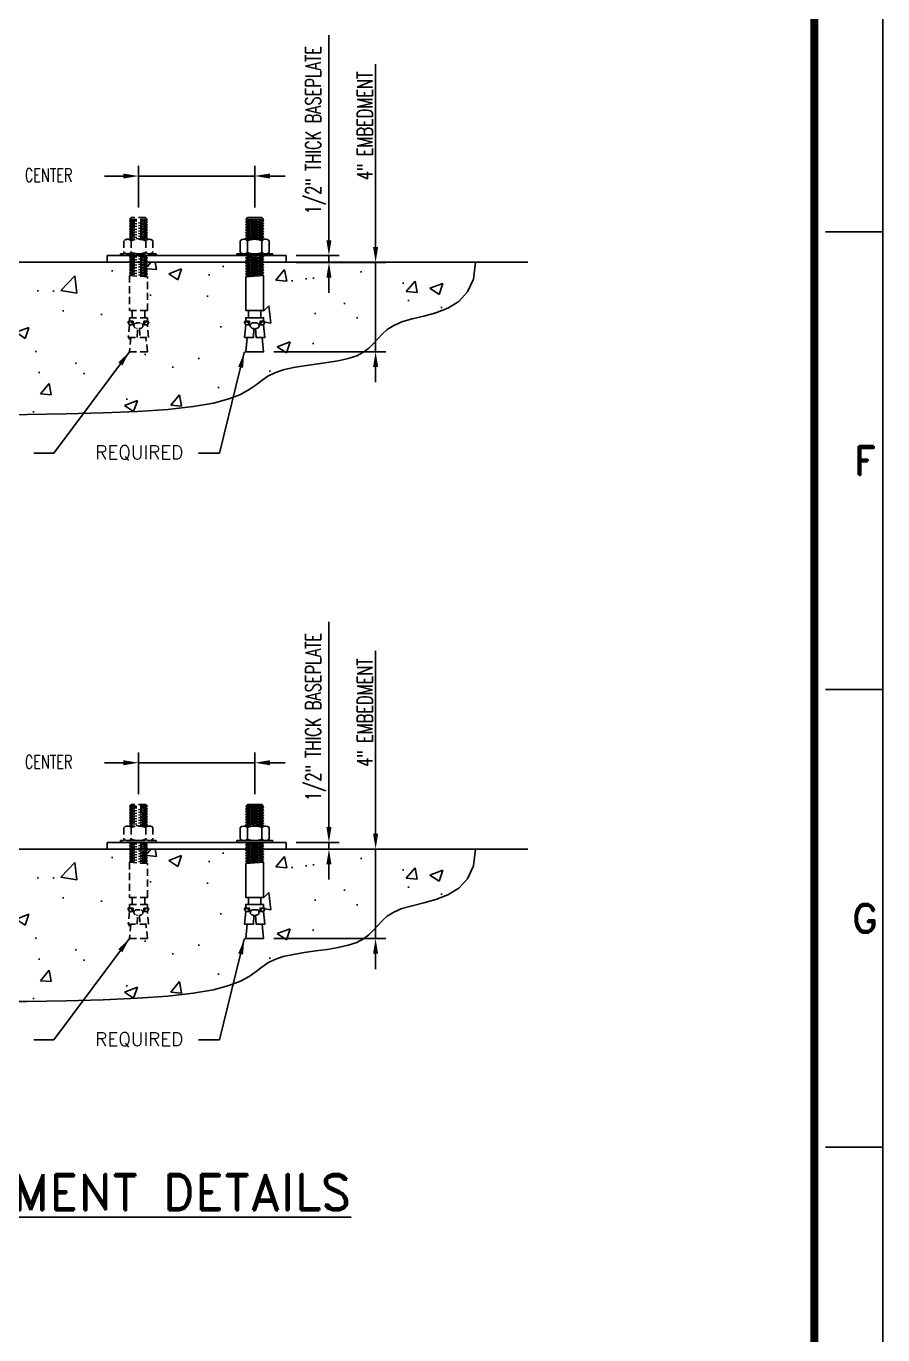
# Model space of a CAD drawing. Header units: inches. Extents: x -1028 to 37906, y -2339 to 19896.
# Drawn here: x 9370 to 10717, y -171 to 1888 of the extents above; entities that cross this region are included whole.
import ezdxf
from ezdxf.enums import TextEntityAlignment as Align

# ---------------------------------------------------------------- set-up
doc = ezdxf.new("R2010")
doc.units = ezdxf.units.IN
doc.header["$LTSCALE"] = 90
doc.header["$MEASUREMENT"] = 0
doc.linetypes.add('HIDDEN2', pattern=[0.1875, 0.125, -0.0625])
for name, color, linetype in [('BORD', 96, 'Continuous'), ('EXTRA', 35, 'Continuous'), ('FDIM', 2, 'Continuous'), ('OBJBLUE', 5, 'Continuous'), ('OBJCYAN', 4, 'Continuous'), ('OBJMAG', 6, 'Continuous'), ('OBJRED', 1, 'Continuous'), ('TEXTL', 2, 'Continuous')]:
    doc.layers.add(name, color=color, linetype=linetype)
doc.styles.add('2thirds', font='romans.shx', dxfattribs={"width": 0.7})
doc.styles.add('DCMARCH', font='stylu.ttf', dxfattribs={"width": 0.75, "oblique": 15})
doc.styles.add('Romand', font='romand.shx')
doc.styles.add('ROMANS', font='romans', dxfattribs={"width": 0.8})
doc.styles.add('Simplex', font='simplex.shx')
doc.dimstyles.new('2TFRAC32', dxfattribs={"dimscale": 256, "dimtxt": 0.0938, "dimasz": 0.0938, "dimexe": 0.0625, "dimexo": 0.0625, "dimgap": 0.01, "dimtad": 1, "dimdec": 5, "dimzin": 1, "dimdsep": 46, "dimlunit": 5, "dimtxsty": '2thirds', "dimcen": 0.125, "dimclrd": 256, "dimclre": 256, "dimclrt": 256, "dimadec": 0, "dimazin": 0, "dimtfac": 0.75, "dimtdec": 5, "dimtmove": 0, "dimatfit": 0, "dimfxl": 1, "dimfrac": 2, "dimtolj": 1, "dimtzin": 0, "dimarcsym": 0})
doc.dimstyles.new('2TFRAC32$7', dxfattribs={"dimscale": 256, "dimtxt": 0.0938, "dimasz": 0.0938, "dimexe": 0.0625, "dimexo": 0.0625, "dimgap": 0.01, "dimtad": 0, "dimdec": 5, "dimzin": 1, "dimdsep": 46, "dimlunit": 5, "dimtxsty": '2thirds', "dimcen": 0.125, "dimclrd": 256, "dimclre": 256, "dimclrt": 256, "dimadec": 0, "dimazin": 0, "dimtfac": 0.75, "dimtdec": 5, "dimtmove": 0, "dimatfit": 0, "dimfxl": 1, "dimfrac": 2, "dimtolj": 1, "dimtzin": 0, "dimarcsym": 0})

# ---------------------------------------------------------------- blocks, each defined once
blk = doc.blocks.new('sbord_d')
at = {"layer": 'BORD'}
for p, q in [((32.0625, 10), (32.3125, 10)), ((32.0625, 8), (32.3125, 8)), ((32.0625, 6), (32.3125, 6))]:
    blk.add_line(p, q, dxfattribs=at)
at = {"layer": 'BORD', "const_width": 0.0313}
blk.add_lwpolyline([(-0.0156, -0.0156), (32.0156, -0.0156), (32.0156, 20.0156), (-0.0156, 20.0156)], close=True, dxfattribs=at)
at = {"layer": 'EXTRA'}
for points in [[(-0.3125, -0.8438), (32.3125, -0.8438), (32.3125, 20.8438), (-0.3125, 20.8438)], [(0, 0), (32, 0), (32, 20), (0, 20)]]:
    blk.add_lwpolyline(points, close=True, dxfattribs=at)
at = {"layer": 'BORD', "style": 'Romand'}
for s, p in [('F', (32.2344, 9)), ('G', (32.2344, 7))]:
    blk.add_text(s, height=0.125, dxfattribs=at).set_placement(p, align=Align.MIDDLE)
at = {"layer": 'TEXTL', "flags": 8}
for tag, height, style, p in [('TITLE1', 0.1562, 'Simplex', (30.2656, 2.776)), ('TITLE2', 0.1562, 'Simplex', (30.2656, 2.4427)), ('CHK', 0.0938, 'Simplex', (29.8281, 0.8828)), ('APP', 0.0938, 'Simplex', (30.7031, 0.8828)), ('JOB#', 0.125, 'Romand', (30.1198, 0.1328)), ('SHT', 0.125, 'Romand', (31.1927, 0.1328)), ('REV', 0.125, 'Romand', (31.7891, 0.1328))]:
    blk.add_attdef(tag, text='', height=height, dxfattribs=dict(at, style=style)).set_placement(p, align=Align.MIDDLE)
at = {"layer": 'TEXTL', "style": 'Simplex', "flags": 8}
for tag, height, p in [('CUSTOMER', 0.1562, (30.2656, 1.6968)), ('LOCATION', 0.125, (30.2656, 1.3635)), ('REVC', 0.0781, (20.2594, 0.9448)), ('CCHK', 0.0781, (27.2554, 0.9434)), ('REVB', 0.0781, (20.2594, 0.6948)), ('BCHK', 0.0781, (27.2554, 0.6834)), ('REVA', 0.0781, (20.2594, 0.4448)), ('ACHK', 0.0781, (27.2554, 0.4434))]:
    blk.add_attdef(tag, text='', height=height, dxfattribs=at).set_placement(p, align=Align.CENTER)
at = {"layer": 'TEXTL', "flags": 8}
for tag, p, height, style in [('REVCDESC', (20.6253, 0.9434), 0.0781, 'Simplex'), ('REVBDESC', (20.6253, 0.6834), 0.0781, 'Simplex'), ('REVADESC', (20.6253, 0.4434), 0.0781, 'Simplex'), ('DWG#', (30.0549, -0.5661), 0.0938, 'Romand')]:
    blk.add_attdef(tag, p, '', height=height, dxfattribs=dict(at, style=style))
at = {"layer": 'TEXTL', "style": 'DCMARCH', "oblique": 15, "width": 0.75, "flags": 8}
for tag, p in [('CBY', (26.7554, 0.9434)), ('BBY', (26.7554, 0.6834)), ('ABY', (26.7554, 0.4434))]:
    blk.add_attdef(tag, text='', height=0.0781, dxfattribs=at).set_placement(p, align=Align.CENTER)
at = {"layer": 'TEXTL', "style": 'Simplex', "flags": 8}
for tag, height, width, p, p2 in [('CAPP', 0.0781, 1.292308, (27.5883, 0.9437), (27.9633, 0.9437)), ('CDT', 0.0781, 1.866, (28.0712, 0.9434), (28.46, 0.9434)), ('SCALE', 0.0938, 1.702732, (31.2344, 0.8374), (31.9413, 0.8374)), ('BAPP', 0.0781, 1.292308, (27.5883, 0.6834), (27.9633, 0.6834)), ('BDT', 0.0781, 1.866, (28.0712, 0.6831), (28.46, 0.6831)), ('PLOT#', 0.0938, 8.555556, (31.2344, 0.4624), (31.9219, 0.4624)), ('AAPP', 0.0781, 1.275949, (27.5881, 0.4434), (27.9631, 0.4434)), ('ADT', 0.0781, 1.833263, (28.0712, 0.4434), (28.46, 0.4434)), ('DATE', 0.0938, 2.134634, (28.6094, 0.4624), (29.3146, 0.4624)), ('CHKDT', 0.0938, 1.555556, (29.4844, 0.4624), (30.1719, 0.4624)), ('APPDT', 0.0938, 1.555556, (30.3594, 0.4624), (31.0469, 0.4624))]:
    blk.add_attdef(tag, text='', height=height, dxfattribs=dict(at, width=width)).set_placement(p, p2, align=Align.FIT)
at = {"layer": 'TEXTL', "style": 'DCMARCH', "oblique": 15, "width": 0.75, "flags": 8}
blk.add_attdef('DRBY', (28.5931, 0.8208), '', height=0.125, dxfattribs=at)
blk = doc.blocks.new('*D193')
at = {"layer": 'Defpoints', "color": 0}
for p in [(9779, 603.7), (9846.5, 603.7), (9779, 593.2)]:
    blk.add_point(p, dxfattribs=at)
at = {"layer": 'FDIM', "lineweight": -2}
for p, q in [((9846.5, 627.8), (9846.5, 950.6)), ((9795, 603.7), (9862.5, 603.7)), ((9846.5, 593.2), (9846.5, 603.7)), ((9795, 593.2), (9862.5, 593.2)), ((9846.5, 569.2), (9846.5, 545.2))]:
    blk.add_line(p, q, dxfattribs=at)
at = {"layer": 'FDIM'}
for points in [[(9842.5, 627.8), (9850.5, 627.8), (9846.5, 603.7)], [(9842.5, 569.2), (9850.5, 569.2), (9846.5, 593.2)]]:
    blk.add_solid(points, dxfattribs=at)
at = {"layer": 'FDIM', "insert": (9825.7, 801.2), "char_height": 24.013, "attachment_point": 5, "rotation": 90, "style": '2thirds'}
blk.add_mtext('\\A1;1/2" THICK BASEPLATE', dxfattribs=at)
blk = doc.blocks.new('*D194')
at = {"layer": 'Defpoints', "color": 0}
for p in [(9779, 593.2), (9743.9, 452.6), (9919.9, 452.6)]:
    blk.add_point(p, dxfattribs=at)
at = {"layer": 'FDIM', "lineweight": -2}
for p, q in [((9919.9, 617.2), (9919.9, 905)), ((9795, 593.2), (9935.9, 593.2)), ((9919.9, 452.6), (9919.9, 593.2)), ((9759.9, 452.6), (9935.9, 452.6)), ((9919.9, 428.6), (9919.9, 404.5))]:
    blk.add_line(p, q, dxfattribs=at)
at = {"layer": 'FDIM'}
for points in [[(9915.9, 617.2), (9923.9, 617.2), (9919.9, 593.2)], [(9915.9, 428.6), (9923.9, 428.6), (9919.9, 452.6)]]:
    blk.add_solid(points, dxfattribs=at)
at = {"layer": 'FDIM', "insert": (9903.1, 808), "char_height": 24.013, "attachment_point": 5, "rotation": 90, "style": '2thirds'}
blk.add_mtext('\\A1;4" EMBEDMENT', dxfattribs=at)
blk = doc.blocks.new('*D195')
at = {"layer": 'Defpoints', "color": 0}
for p in [(9729.8, 729), (9547, 663.5), (9729.8, 663.5)]:
    blk.add_point(p, dxfattribs=at)
at = {"layer": 'FDIM', "lineweight": -2}
for p, q in [((9547, 679.5), (9547, 745)), ((9729.8, 679.5), (9729.8, 745)), ((9523, 729), (9493.8, 729)), ((9729.8, 729), (9547, 729)), ((9753.8, 729), (9777.8, 729))]:
    blk.add_line(p, q, dxfattribs=at)
at = {"layer": 'FDIM'}
for points in [[(9523, 733), (9523, 725), (9547, 729)], [(9753.8, 733), (9753.8, 725), (9729.8, 729)]]:
    blk.add_solid(points, dxfattribs=at)
blk = doc.blocks.new('*D198')
at = {"layer": 'Defpoints', "color": 0}
for p in [(9729.8, 1652), (9547, 1586.6), (9729.8, 1586.6)]:
    blk.add_point(p, dxfattribs=at)
at = {"layer": 'FDIM', "lineweight": -2}
for p, q in [((9547, 1602.6), (9547, 1668)), ((9729.8, 1602.6), (9729.8, 1668)), ((9523, 1652), (9493.8, 1652)), ((9729.8, 1652), (9547, 1652)), ((9753.8, 1652), (9777.8, 1652))]:
    blk.add_line(p, q, dxfattribs=at)
at = {"layer": 'FDIM'}
for points in [[(9523, 1656), (9523, 1648), (9547, 1652)], [(9753.8, 1656), (9753.8, 1648), (9729.8, 1652)]]:
    blk.add_solid(points, dxfattribs=at)
blk = doc.blocks.new('*D197')
at = {"layer": 'Defpoints', "color": 0}
for p in [(9779, 1516.2), (9743.9, 1375.6), (9919.9, 1375.6)]:
    blk.add_point(p, dxfattribs=at)
at = {"layer": 'FDIM', "lineweight": -2}
for p, q in [((9919.9, 1540.3), (9919.9, 1828)), ((9795, 1516.2), (9935.9, 1516.2)), ((9919.9, 1375.6), (9919.9, 1516.2)), ((9759.9, 1375.6), (9935.9, 1375.6)), ((9919.9, 1351.6), (9919.9, 1327.6))]:
    blk.add_line(p, q, dxfattribs=at)
at = {"layer": 'FDIM'}
for points in [[(9915.9, 1540.3), (9923.9, 1540.3), (9919.9, 1516.2)], [(9915.9, 1351.6), (9923.9, 1351.6), (9919.9, 1375.6)]]:
    blk.add_solid(points, dxfattribs=at)
at = {"layer": 'FDIM', "insert": (9903.1, 1731), "char_height": 24.013, "attachment_point": 5, "rotation": 90, "style": '2thirds'}
blk.add_mtext('\\A1;4" EMBEDMENT', dxfattribs=at)
blk = doc.blocks.new('*D196')
at = {"layer": 'Defpoints', "color": 0}
for p in [(9779, 1526.8), (9846.5, 1526.8), (9779, 1516.2)]:
    blk.add_point(p, dxfattribs=at)
at = {"layer": 'FDIM', "lineweight": -2}
for p, q in [((9846.5, 1550.8), (9846.5, 1873.7)), ((9795, 1526.8), (9862.5, 1526.8)), ((9846.5, 1516.2), (9846.5, 1526.8)), ((9795, 1516.2), (9862.5, 1516.2)), ((9846.5, 1492.2), (9846.5, 1468.2))]:
    blk.add_line(p, q, dxfattribs=at)
at = {"layer": 'FDIM'}
for points in [[(9842.5, 1550.8), (9850.5, 1550.8), (9846.5, 1526.8)], [(9842.5, 1492.2), (9850.5, 1492.2), (9846.5, 1516.2)]]:
    blk.add_solid(points, dxfattribs=at)
at = {"layer": 'FDIM', "insert": (9825.7, 1724.3), "char_height": 24.013, "attachment_point": 5, "rotation": 90, "style": '2thirds'}
blk.add_mtext('\\A1;1/2" THICK BASEPLATE', dxfattribs=at)

msp = doc.modelspace()

# ---------------------------------------------------------------- hatches: boundary and pattern name
h = msp.add_hatch()
h.set_pattern_fill('AR-CONC', color=256, scale=1.125, style=0)
h.set_pattern_definition([(50, (7746.33, 395.73), (204.958, -17.931), [21.431, -235.744]), (355, (7746.33, 395.73), (-39.648, 214.939), [17.145, -188.595]), (100.451, (7763.41, 394.24), (165.31, 197.006), [18.214, -200.351]), (46.184, (7746.33, 452.88), (304.964, -47.298), [32.147, -353.616]), (96.636, (7771.75, 448.94), (267.08, 278.354), [27.32, -300.527]), (351.184, (7746.33, 452.88), (267.08, 278.353), [25.718, -282.892]), (21, (7774.91, 438.6), (170.567, -115.049), [21.431, -235.744]), (326, (7774.9, 438.6), (69.527, 207.211), [17.145, -188.595]), (71.451, (7789.12, 429), (240.094, 92.163), [18.214, -200.351]), (37.5, (7746.334, 395.73), (3.4747, 95.1244), [0, -186.309, 0, -191.4525, 0, -189.3094]), (7.5, (7746.33, 395.73), (75.172, 112.703), [0, -109.1565, 0, -182.0228, 0, -72.152]), (327.5, (7682.61, 395.73), (152.5394, -6.4448), [0, -71.4375, 0, -222.885, 0, -295.7513]), (317.5, (7654.04, 395.73), (166.645, 28.605), [0, -92.869, 0, -148.0185, 0, -210.026])])
h.paths.add_polyline_path([(9535.172132, 1398.11513), (9530.932339, 1398.11513), (9532.922132, 1417.80263), (9530.988539, 1423.076067), (9532.922132, 1429.05263), (9532.922132, 1516.24013), (8689.477352, 1516.24013), (8689.477352, 1429.05263), (8691.940697, 1422.729314), (8689.494885, 1417.837702), (8691.467145, 1398.11513), (8687.227352, 1398.11513), (8689.477352, 1375.61513), (8661.352352, 1375.61513), (8663.602352, 1398.11513), (8659.362559, 1398.11513), (8661.352352, 1417.80263), (8659.418758, 1423.076067), (8661.352352, 1429.05263), (8661.352352, 1516.24013), (8413.986845, 1516.24013), (8417.385909, 1489.704437), (8426.676682, 1469.600756), (8440.49954, 1454.831724), (8457.494857, 1444.299982), (8476.303007, 1436.908168), (8495.564366, 1431.558923), (8513.919309, 1427.154885), (8530.008209, 1422.598695), (8542.83653, 1417.027947), (8552.870096, 1410.520065), (8560.939815, 1403.387426), (8567.8766, 1395.942408), (8574.511362, 1388.497391), (8581.675011, 1381.364751), (8590.198458, 1374.856869), (8600.912615, 1369.286121), (8614.384007, 1364.860761), (8630.121614, 1361.372536), (8647.370031, 1358.509068), (8665.373853, 1355.957978), (8683.377676, 1353.406888), (8700.626093, 1350.54342), (8716.3637, 1347.055195), (8729.835091, 1342.629835), (8740.601366, 1337.059087), (8749.489636, 1330.551205), (8757.643517, 1323.418566), (8766.206625, 1315.973548), (8776.322577, 1308.528531), (8789.134987, 1301.395892), (8805.787473, 1294.888009), (8827.423649, 1289.317262), (8854.928364, 1284.917933), (8888.151391, 1281.611929), (8926.683734, 1279.24306), (8970.116399, 1277.655136), (9018.04039, 1276.69197), (9070.046713, 1276.197371), (9125.726372, 1276.01515), (9184.670373, 1275.989118), (9246.291261, 1276.01515), (9309.287746, 1276.197371), (9372.180077, 1276.69197), (9433.488504, 1277.655136), (9491.733278, 1279.24306), (9545.434649, 1281.611929), (9593.112867, 1284.917933), (9633.288181, 1289.317262), (9664.977556, 1294.888009), (9689.184812, 1301.395892), (9707.410484, 1308.528531), (9721.155105, 1315.973548), (9731.919209, 1323.418566), (9741.203332, 1330.551205), (9750.508006, 1337.059087), (9761.333767, 1342.629835), (9774.805159, 1347.055195), (9790.542765, 1350.54342), (9807.791183, 1353.406888), (9825.795005, 1355.957978), (9843.798827, 1358.509068), (9861.047244, 1361.372536), (9876.784851, 1364.860761), (9890.256243, 1369.286121), (9900.9704, 1374.856869), (9909.493847, 1381.364751), (9916.657496, 1388.497391), (9923.292258, 1395.942408), (9930.229043, 1403.387426), (9938.298763, 1410.520065), (9948.332328, 1417.027947), (9961.160649, 1422.598695), (9977.249549, 1427.154885), (9995.604492, 1431.558923), (10014.865851, 1436.908168), (10033.674002, 1444.299982), (10050.669318, 1454.831724), (10064.492176, 1469.600756), (10073.782949, 1489.704437), (10077.182013, 1516.24013), (9743.859632, 1516.24013), (9743.859632, 1429.05263), (9746.322977, 1422.729314), (9743.877165, 1417.837702), (9745.849425, 1398.11513), (9741.609632, 1398.11513), (9743.859632, 1375.61513), (9715.734632, 1375.61513), (9717.984632, 1398.11513), (9713.744839, 1398.11513), (9715.734632, 1417.80263), (9713.801039, 1423.076067), (9715.734632, 1429.05263), (9715.734632, 1516.24013), (9561.047132, 1516.24013), (9561.047132, 1429.05263), (9563.510477, 1422.729314), (9561.064665, 1417.837702), (9563.036925, 1398.11513), (9558.797132, 1398.11513), (9561.047132, 1375.61513), (9532.922132, 1375.61513)])
h = msp.add_hatch()
h.set_pattern_fill('AR-CONC', color=256, scale=1.125, style=0)
h.set_pattern_definition([(50, (7746.33, -527.31), (204.958, -17.931), [21.431, -235.744]), (355, (7746.33, -527.31), (-39.648, 214.939), [17.145, -188.595]), (100.451, (7763.41, -528.8), (165.31, 197.006), [18.214, -200.351]), (46.184, (7746.33, -470.16), (304.964, -47.298), [32.147, -353.616]), (96.636, (7771.75, -474.1), (267.08, 278.354), [27.32, -300.527]), (351.184, (7746.33, -470.16), (267.08, 278.353), [25.718, -282.892]), (21, (7774.91, -484.45), (170.567, -115.049), [21.431, -235.744]), (326, (7774.9, -484.45), (69.527, 207.211), [17.145, -188.595]), (71.451, (7789.12, -494.04), (240.094, 92.163), [18.214, -200.351]), (37.5, (7746.334, -527.315), (3.4747, 95.1244), [0, -186.309, 0, -191.4525, 0, -189.3094]), (7.5, (7746.33, -527.31), (75.172, 112.703), [0, -109.1565, 0, -182.0228, 0, -72.152]), (327.5, (7682.61, -527.315), (152.5394, -6.4448), [0, -71.4375, 0, -222.885, 0, -295.7513]), (317.5, (7654.04, -527.31), (166.645, 28.605), [0, -92.869, 0, -148.0185, 0, -210.026])])
h.paths.add_polyline_path([(9535.172132, 475.068402), (9530.932339, 475.068402), (9532.922132, 494.755902), (9530.988539, 500.02934), (9532.922132, 506.005902), (9532.922132, 593.193402), (8689.477352, 593.193402), (8689.477352, 506.005902), (8691.940697, 499.682586), (8689.494885, 494.790974), (8691.467145, 475.068402), (8687.227352, 475.068402), (8689.477352, 452.568402), (8661.352352, 452.568402), (8663.602352, 475.068402), (8659.362559, 475.068402), (8661.352352, 494.755902), (8659.418758, 500.02934), (8661.352352, 506.005902), (8661.352352, 593.193402), (8413.986845, 593.193402), (8417.385909, 566.65771), (8426.676682, 546.554028), (8440.49954, 531.784996), (8457.494857, 521.253254), (8476.303007, 513.86144), (8495.564366, 508.512195), (8513.919309, 504.108157), (8530.008209, 499.551967), (8542.83653, 493.98122), (8552.870096, 487.473337), (8560.939815, 480.340698), (8567.8766, 472.89568), (8574.511362, 465.450663), (8581.675011, 458.318024), (8590.198458, 451.810141), (8600.912615, 446.239394), (8614.384007, 441.814034), (8630.121614, 438.325809), (8647.370031, 435.46234), (8665.373853, 432.911251), (8683.377676, 430.360161), (8700.626093, 427.496692), (8716.3637, 424.008467), (8729.835091, 419.583107), (8740.601366, 414.01236), (8749.489636, 407.504477), (8757.643517, 400.371838), (8766.206625, 392.926821), (8776.322577, 385.481803), (8789.134987, 378.349164), (8805.787473, 371.841281), (8827.423649, 366.270534), (8854.928364, 361.871205), (8888.151391, 358.565201), (8926.683734, 356.196332), (8970.116399, 354.608409), (9018.04039, 353.645242), (9070.046713, 353.150643), (9125.726372, 352.968422), (9184.670373, 352.942391), (9246.291261, 352.968422), (9309.287746, 353.150643), (9372.180077, 353.645242), (9433.488504, 354.608409), (9491.733278, 356.196332), (9545.434649, 358.565201), (9593.112867, 361.871205), (9633.288181, 366.270534), (9664.977556, 371.841281), (9689.184812, 378.349164), (9707.410484, 385.481803), (9721.155105, 392.926821), (9731.919209, 400.371838), (9741.203332, 407.504477), (9750.508006, 414.01236), (9761.333767, 419.583107), (9774.805159, 424.008467), (9790.542765, 427.496692), (9807.791183, 430.360161), (9825.795005, 432.911251), (9843.798827, 435.46234), (9861.047244, 438.325809), (9876.784851, 441.814034), (9890.256243, 446.239394), (9900.9704, 451.810141), (9909.493847, 458.318024), (9916.657496, 465.450663), (9923.292258, 472.89568), (9930.229043, 480.340698), (9938.298763, 487.473337), (9948.332328, 493.98122), (9961.160649, 499.551967), (9977.249549, 504.108157), (9995.604492, 508.512195), (10014.865851, 513.86144), (10033.674002, 521.253254), (10050.669318, 531.784996), (10064.492176, 546.554028), (10073.782949, 566.65771), (10077.182013, 593.193402), (9743.859632, 593.193402), (9743.859632, 506.005902), (9746.322977, 499.682586), (9743.877165, 494.790974), (9745.849425, 475.068402), (9741.609632, 475.068402), (9743.859632, 452.568402), (9715.734632, 452.568402), (9717.984632, 475.068402), (9713.744839, 475.068402), (9715.734632, 494.755902), (9713.801039, 500.02934), (9715.734632, 506.005902), (9715.734632, 593.193402), (9561.047132, 593.193402), (9561.047132, 506.005902), (9563.510477, 499.682586), (9561.064665, 494.790974), (9563.036925, 475.068402), (9558.797132, 475.068402), (9561.047132, 452.568402), (9532.922132, 452.568402)])

# ---------------------------------------------------------------- linework, layer by layer
for p, q in [((8331.953506, 1516.24013), (10159.215352, 1516.24013)), ((8331.953506, 593.193402), (10159.215352, 593.193402))]:
    msp.add_line(p, q)
for points in [[(9309.287746, 1276.197371), (9372.180077, 1276.69197), (9433.488504, 1277.655136), (9491.733278, 1279.24306), (9545.434649, 1281.611929), (9593.112867, 1284.917933), (9633.288181, 1289.317262), (9664.977556, 1294.888009), (9689.184812, 1301.395892), (9707.410484, 1308.528531), (9721.155105, 1315.973548), (9731.919209, 1323.418566), (9741.203332, 1330.551205), (9750.508006, 1337.059087), (9761.333767, 1342.629835), (9774.805159, 1347.055195), (9790.542765, 1350.54342), (9807.791183, 1353.406888), (9825.795005, 1355.957978), (9843.798827, 1358.509068), (9861.047244, 1361.372536), (9876.784851, 1364.860761), (9890.256243, 1369.286121), (9900.9704, 1374.856869), (9909.493847, 1381.364751), (9916.657496, 1388.497391), (9923.292258, 1395.942408), (9930.229043, 1403.387426), (9938.298763, 1410.520065), (9948.332328, 1417.027947), (9961.160649, 1422.598695), (9977.249549, 1427.154885), (9995.604492, 1431.558923), (10014.865851, 1436.908168), (10033.674002, 1444.299982), (10050.669318, 1454.831724), (10064.492176, 1469.600756), (10073.782949, 1489.704437), (10077.182013, 1516.24013)], [(9309.287746, 353.150643), (9372.180077, 353.645242), (9433.488504, 354.608409), (9491.733278, 356.196332), (9545.434649, 358.565201), (9593.112867, 361.871205), (9633.288181, 366.270534), (9664.977556, 371.841281), (9689.184812, 378.349164), (9707.410484, 385.481803), (9721.155105, 392.926821), (9731.919209, 400.371838), (9741.203332, 407.504477), (9750.508006, 414.01236), (9761.333767, 419.583107), (9774.805159, 424.008467), (9790.542765, 427.496692), (9807.791183, 430.360161), (9825.795005, 432.911251), (9843.798827, 435.46234), (9861.047244, 438.325809), (9876.784851, 441.814034), (9890.256243, 446.239394), (9900.9704, 451.810141), (9909.493847, 458.318024), (9916.657496, 465.450663), (9923.292258, 472.89568), (9930.229043, 480.340698), (9938.298763, 487.473337), (9948.332328, 493.98122), (9961.160649, 499.551967), (9977.249549, 504.108157), (9995.604492, 508.512195), (10014.865851, 513.86144), (10033.674002, 521.253254), (10050.669318, 531.784996), (10064.492176, 546.554028), (10073.782949, 566.65771), (10077.182013, 593.193402)]]:
    msp.add_lwpolyline(points)
at = {"layer": 'OBJBLUE', "linetype": 'HIDDEN2'}
for p, q in [((9561.047132, 1579.52138), (9532.922132, 1581.630755)), ((9561.047132, 1575.30263), (9532.922132, 1577.412005)), ((9561.047132, 1571.08388), (9532.922132, 1573.193255)), ((9561.047132, 1566.86513), (9532.922132, 1568.974505)), ((9561.047132, 1562.64638), (9532.922132, 1564.755755)), ((9558.234632, 1577.412005), (9535.734632, 1579.52138)), ((9558.234632, 1573.193255), (9535.734632, 1575.30263)), ((9558.234632, 1568.974505), (9535.734632, 1571.08388)), ((9558.234632, 1564.755755), (9535.734632, 1566.86513)), ((9561.047132, 1558.42763), (9532.922132, 1560.537005)), ((9561.047132, 1554.20888), (9532.922132, 1556.318255)), ((9558.234632, 1560.537005), (9535.734632, 1562.64638)), ((9558.234632, 1556.318255), (9535.734632, 1558.42763)), ((9554.383532, 1552.460545), (9535.734632, 1554.20888)), ((9561.047132, 1522.929295), (9532.922132, 1525.03867)), ((9558.234632, 1525.03867), (9539.585744, 1526.787005)), ((9561.047132, 1518.710545), (9532.922132, 1520.81992)), ((9561.047132, 1514.491795), (9532.922132, 1516.60117)), ((9561.047132, 1510.273045), (9532.922132, 1512.38242)), ((9561.047132, 1506.054295), (9532.922132, 1508.16367)), ((9561.047132, 1501.835545), (9532.922132, 1503.94492)), ((9558.234632, 1520.81992), (9535.734632, 1522.929295)), ((9558.234632, 1516.60117), (9535.734632, 1518.710545)), ((9558.234632, 1512.38242), (9535.734632, 1514.491795)), ((9558.234632, 1508.16367), (9535.734632, 1510.273045)), ((9558.234632, 1503.94492), (9535.734632, 1506.054295)), ((9561.047132, 1497.616795), (9532.922132, 1499.72617)), ((9561.047132, 1493.398045), (9532.922132, 1495.50742)), ((9558.234632, 1499.72617), (9535.734632, 1501.835545)), ((9558.234632, 1495.50742), (9535.734632, 1497.616795)), ((9561.047132, 1440.30263), (9532.922132, 1440.30263)), ((9561.047132, 656.474652), (9532.922132, 658.584027)), ((9561.047132, 652.255902), (9532.922132, 654.365277)), ((9561.047132, 648.037152), (9532.922132, 650.146527)), ((9561.047132, 643.818402), (9532.922132, 645.927777)), ((9561.047132, 639.599652), (9532.922132, 641.709027)), ((9558.234632, 654.365277), (9535.734632, 656.474652)), ((9558.234632, 650.146527), (9535.734632, 652.255902)), ((9558.234632, 645.927777), (9535.734632, 648.037152)), ((9558.234632, 641.709027), (9535.734632, 643.818402)), ((9558.234632, 637.490277), (9535.734632, 639.599652)), ((9561.047132, 635.380902), (9532.922132, 637.490277)), ((9561.047132, 631.162152), (9532.922132, 633.271527)), ((9558.234632, 633.271527), (9535.734632, 635.380902)), ((9554.383532, 629.413818), (9535.734632, 631.162152)), ((9561.047132, 599.882568), (9532.922132, 601.991943)), ((9561.047132, 595.663818), (9532.922132, 597.773193)), ((9558.234632, 597.773193), (9535.734632, 599.882568)), ((9558.234632, 601.991943), (9539.585744, 603.740277)), ((9561.047132, 591.445068), (9532.922132, 593.554443)), ((9561.047132, 587.226318), (9532.922132, 589.335693)), ((9561.047132, 583.007568), (9532.922132, 585.116943)), ((9561.047132, 578.788818), (9532.922132, 580.898193)), ((9561.047132, 574.570068), (9532.922132, 576.679443)), ((9558.234632, 593.554443), (9535.734632, 595.663818)), ((9558.234632, 589.335693), (9535.734632, 591.445068)), ((9558.234632, 585.116943), (9535.734632, 587.226318)), ((9558.234632, 580.898193), (9535.734632, 583.007568)), ((9558.234632, 576.679443), (9535.734632, 578.788818)), ((9561.047132, 570.351318), (9532.922132, 572.460693)), ((9558.234632, 572.460693), (9535.734632, 574.570068)), ((9561.047132, 517.255902), (9532.922132, 517.255902))]:
    msp.add_line(p, q, dxfattribs=at)
at = {"layer": 'OBJBLUE'}
for p, q in [((9715.734632, 1579.52138), (9743.859632, 1581.630755)), ((9715.734632, 1575.30263), (9743.859632, 1577.412005)), ((9715.734632, 1571.08388), (9743.859632, 1573.193255)), ((9715.734632, 1566.86513), (9743.859632, 1568.974505)), ((9715.734632, 1562.64638), (9743.859632, 1564.755755)), ((9718.547132, 1577.412005), (9741.047132, 1579.52138)), ((9718.547132, 1573.193255), (9741.047132, 1575.30263)), ((9718.547132, 1568.974505), (9741.047132, 1571.08388)), ((9718.547132, 1564.755755), (9741.047132, 1566.86513)), ((9715.734632, 1558.42763), (9743.859632, 1560.537005)), ((9715.734632, 1554.20888), (9743.859632, 1556.318255)), ((9718.547132, 1560.537005), (9741.047132, 1562.64638)), ((9718.547132, 1556.318255), (9741.047132, 1558.42763)), ((9722.398232, 1552.460545), (9741.047132, 1554.20888)), ((9715.734632, 1522.929295), (9743.859632, 1525.03867)), ((9718.547132, 1525.03867), (9737.196021, 1526.787005)), ((9715.734632, 1518.710545), (9743.859632, 1520.81992)), ((9715.734632, 1514.491795), (9743.859632, 1516.60117)), ((9715.734632, 1510.273045), (9743.859632, 1512.38242)), ((9715.734632, 1506.054295), (9743.859632, 1508.16367)), ((9715.734632, 1501.835545), (9743.859632, 1503.94492)), ((9718.547132, 1520.81992), (9741.047132, 1522.929295)), ((9718.547132, 1516.60117), (9741.047132, 1518.710545)), ((9718.547132, 1512.38242), (9741.047132, 1514.491795)), ((9718.547132, 1508.16367), (9741.047132, 1510.273045)), ((9718.547132, 1503.94492), (9741.047132, 1506.054295)), ((9715.734632, 1497.616795), (9743.859632, 1499.72617)), ((9715.734632, 1493.398045), (9743.859632, 1495.50742)), ((9718.547132, 1499.72617), (9741.047132, 1501.835545)), ((9718.547132, 1495.50742), (9741.047132, 1497.616795)), ((9715.734632, 1440.30263), (9743.859632, 1440.30263)), ((9715.734632, 656.474652), (9743.859632, 658.584027)), ((9715.734632, 652.255902), (9743.859632, 654.365277)), ((9715.734632, 648.037152), (9743.859632, 650.146527)), ((9715.734632, 643.818402), (9743.859632, 645.927777)), ((9715.734632, 639.599652), (9743.859632, 641.709027)), ((9718.547132, 654.365277), (9741.047132, 656.474652)), ((9718.547132, 650.146527), (9741.047132, 652.255902)), ((9718.547132, 645.927777), (9741.047132, 648.037152)), ((9718.547132, 641.709027), (9741.047132, 643.818402)), ((9718.547132, 637.490277), (9741.047132, 639.599652)), ((9715.734632, 635.380902), (9743.859632, 637.490277)), ((9715.734632, 631.162152), (9743.859632, 633.271527)), ((9718.547132, 633.271527), (9741.047132, 635.380902)), ((9722.398232, 629.413818), (9741.047132, 631.162152)), ((9715.734632, 599.882568), (9743.859632, 601.991943)), ((9715.734632, 595.663818), (9743.859632, 597.773193)), ((9718.547132, 601.991943), (9737.196021, 603.740277)), ((9718.547132, 597.773193), (9741.047132, 599.882568)), ((9715.734632, 591.445068), (9743.859632, 593.554443)), ((9715.734632, 587.226318), (9743.859632, 589.335693)), ((9715.734632, 583.007568), (9743.859632, 585.116943)), ((9715.734632, 578.788818), (9743.859632, 580.898193)), ((9715.734632, 574.570068), (9743.859632, 576.679443)), ((9718.547132, 593.554443), (9741.047132, 595.663818)), ((9718.547132, 589.335693), (9741.047132, 591.445068)), ((9718.547132, 585.116943), (9741.047132, 587.226318)), ((9718.547132, 580.898193), (9741.047132, 583.007568)), ((9718.547132, 576.679443), (9741.047132, 578.788818)), ((9715.734632, 570.351318), (9743.859632, 572.460693)), ((9718.547132, 572.460693), (9741.047132, 574.570068)), ((9715.734632, 517.255902), (9743.859632, 517.255902))]:
    msp.add_line(p, q, dxfattribs=at)
at = {"layer": 'OBJBLUE', "linetype": 'HIDDEN2'}
for points in [[(9558.234632, 1586.55263), (9535.734632, 1586.55263), (9533.163204, 1583.981201), (9558.234632, 1581.630755)], [(9561.047132, 1583.74013), (9558.234632, 1586.55263)], [(9535.734632, 1583.74013), (9532.922132, 1581.630755), (9535.734632, 1579.52138), (9532.922132, 1577.412005), (9535.734632, 1575.30263), (9532.922132, 1573.193255), (9535.734632, 1571.08388), (9532.922132, 1568.974505), (9535.734632, 1566.86513), (9532.922132, 1564.755755), (9535.734632, 1562.64638), (9532.922132, 1560.537005), (9535.734632, 1558.42763), (9532.922132, 1556.318255), (9535.734632, 1554.20888), (9533.40352, 1552.460545)], [(9561.047132, 1583.74013), (9535.734632, 1583.74013)], [(9561.047132, 1583.74013), (9558.234632, 1581.630755), (9561.047132, 1579.52138), (9558.234632, 1577.412005), (9561.047132, 1575.30263), (9558.234632, 1573.193255), (9561.047132, 1571.08388), (9558.234632, 1568.974505), (9561.047132, 1566.86513), (9558.234632, 1564.755755), (9561.047132, 1562.64638), (9558.234632, 1560.537005), (9561.047132, 1558.42763), (9558.234632, 1556.318255), (9561.047132, 1554.20888), (9558.71602, 1552.460545)], [(9535.253245, 1526.787005), (9532.922132, 1525.03867), (9535.734632, 1522.929295), (9532.922132, 1520.81992), (9535.734632, 1518.710545), (9532.922132, 1516.60117), (9535.734632, 1514.491795), (9532.922132, 1512.38242), (9535.734632, 1510.273045), (9532.922132, 1508.16367), (9535.734632, 1506.054295), (9532.922132, 1503.94492), (9535.734632, 1501.835545), (9532.922132, 1499.72617), (9535.734632, 1497.616795), (9532.922132, 1495.50742)], [(9560.565745, 1526.787005), (9558.234632, 1525.03867), (9561.047132, 1522.929295), (9558.234632, 1520.81992), (9561.047132, 1518.710545), (9558.234632, 1516.60117), (9561.047132, 1514.491795), (9558.234632, 1512.38242), (9561.047132, 1510.273045), (9558.234632, 1508.16367), (9561.047132, 1506.054295), (9558.234632, 1503.94492), (9561.047132, 1501.835545), (9558.234632, 1499.72617), (9561.047132, 1497.616795), (9558.234632, 1495.50742), (9561.047132, 1493.398045)], [(9532.922132, 1495.50742), (9532.922132, 1440.30263)], [(9561.047132, 1440.30263), (9561.047132, 1493.398045)], [(9537.140882, 1440.30263), (9537.140882, 1429.05263)], [(9556.828382, 1429.05263), (9556.828382, 1440.30263)], [(9535.172132, 1398.11513), (9532.922132, 1375.61513), (9561.047132, 1375.61513), (9558.797132, 1398.11513)], [(9535.734632, 660.693402), (9532.922132, 658.584027), (9535.734632, 656.474652), (9532.922132, 654.365277), (9535.734632, 652.255902), (9532.922132, 650.146527), (9535.734632, 648.037152), (9532.922132, 645.927777), (9535.734632, 643.818402), (9532.922132, 641.709027), (9535.734632, 639.599652), (9532.922132, 637.490277), (9535.734632, 635.380902), (9532.922132, 633.271527), (9535.734632, 631.162152), (9533.40352, 629.413818)], [(9558.234632, 663.505902), (9535.734632, 663.505902), (9533.163204, 660.934473), (9558.234632, 658.584027)], [(9561.047132, 660.693402), (9535.734632, 660.693402)], [(9561.047132, 660.693402), (9558.234632, 663.505902)], [(9561.047132, 660.693402), (9558.234632, 658.584027), (9561.047132, 656.474652), (9558.234632, 654.365277), (9561.047132, 652.255902), (9558.234632, 650.146527), (9561.047132, 648.037152), (9558.234632, 645.927777), (9561.047132, 643.818402), (9558.234632, 641.709027), (9561.047132, 639.599652), (9558.234632, 637.490277), (9561.047132, 635.380902), (9558.234632, 633.271527), (9561.047132, 631.162152), (9558.71602, 629.413818)], [(9535.253245, 603.740277), (9532.922132, 601.991943), (9535.734632, 599.882568), (9532.922132, 597.773193), (9535.734632, 595.663818), (9532.922132, 593.554443), (9535.734632, 591.445068), (9532.922132, 589.335693), (9535.734632, 587.226318), (9532.922132, 585.116943), (9535.734632, 583.007568), (9532.922132, 580.898193), (9535.734632, 578.788818), (9532.922132, 576.679443), (9535.734632, 574.570068), (9532.922132, 572.460693)], [(9560.565745, 603.740277), (9558.234632, 601.991943), (9561.047132, 599.882568), (9558.234632, 597.773193), (9561.047132, 595.663818), (9558.234632, 593.554443), (9561.047132, 591.445068), (9558.234632, 589.335693), (9561.047132, 587.226318), (9558.234632, 585.116943), (9561.047132, 583.007568), (9558.234632, 580.898193), (9561.047132, 578.788818), (9558.234632, 576.679443), (9561.047132, 574.570068), (9558.234632, 572.460693), (9561.047132, 570.351318)], [(9532.922132, 572.460693), (9532.922132, 517.255902)], [(9561.047132, 517.255902), (9561.047132, 570.351318)], [(9537.140882, 517.255902), (9537.140882, 506.005902)], [(9556.828382, 506.005902), (9556.828382, 517.255902)], [(9535.172132, 475.068402), (9532.922132, 452.568402), (9561.047132, 452.568402), (9558.797132, 475.068402)]]:
    msp.add_lwpolyline(points, dxfattribs=at)
at = {"layer": 'OBJBLUE'}
for points in [[(9715.734632, 1583.74013), (9718.547132, 1586.55263)], [(9718.547132, 1586.55263), (9741.047132, 1586.55263), (9743.618561, 1583.981201), (9718.547132, 1581.630755)], [(9715.734632, 1583.74013), (9718.547132, 1581.630755), (9715.734632, 1579.52138), (9718.547132, 1577.412005), (9715.734632, 1575.30263), (9718.547132, 1573.193255), (9715.734632, 1571.08388), (9718.547132, 1568.974505), (9715.734632, 1566.86513), (9718.547132, 1564.755755), (9715.734632, 1562.64638), (9718.547132, 1560.537005), (9715.734632, 1558.42763), (9718.547132, 1556.318255), (9715.734632, 1554.20888), (9718.065745, 1552.460545)], [(9715.734632, 1583.74013), (9741.047132, 1583.74013)], [(9741.047132, 1583.74013), (9743.859632, 1581.630755), (9741.047132, 1579.52138), (9743.859632, 1577.412005), (9741.047132, 1575.30263), (9743.859632, 1573.193255), (9741.047132, 1571.08388), (9743.859632, 1568.974505), (9741.047132, 1566.86513), (9743.859632, 1564.755755), (9741.047132, 1562.64638), (9743.859632, 1560.537005), (9741.047132, 1558.42763), (9743.859632, 1556.318255), (9741.047132, 1554.20888), (9743.378245, 1552.460545)], [(9716.21602, 1526.787005), (9718.547132, 1525.03867), (9715.734632, 1522.929295), (9718.547132, 1520.81992), (9715.734632, 1518.710545), (9718.547132, 1516.60117), (9715.734632, 1514.491795), (9718.547132, 1512.38242), (9715.734632, 1510.273045), (9718.547132, 1508.16367), (9715.734632, 1506.054295), (9718.547132, 1503.94492), (9715.734632, 1501.835545), (9718.547132, 1499.72617), (9715.734632, 1497.616795), (9718.547132, 1495.50742), (9715.734632, 1493.398045)], [(9741.52852, 1526.787005), (9743.859632, 1525.03867), (9741.047132, 1522.929295), (9743.859632, 1520.81992), (9741.047132, 1518.710545), (9743.859632, 1516.60117), (9741.047132, 1514.491795), (9743.859632, 1512.38242), (9741.047132, 1510.273045), (9743.859632, 1508.16367), (9741.047132, 1506.054295), (9743.859632, 1503.94492), (9741.047132, 1501.835545), (9743.859632, 1499.72617), (9741.047132, 1497.616795), (9743.859632, 1495.50742)], [(9715.734632, 1440.30263), (9715.734632, 1493.398045)], [(9743.859632, 1495.50742), (9743.859632, 1440.30263)], [(9719.953382, 1429.05263), (9719.953382, 1440.30263)], [(9739.640882, 1440.30263), (9739.640882, 1429.05263)], [(9741.609632, 1398.11513), (9743.859632, 1375.61513), (9715.734632, 1375.61513), (9717.984632, 1398.11513)], [(9715.734632, 660.693402), (9718.547132, 663.505902)], [(9715.734632, 660.693402), (9741.047132, 660.693402)], [(9715.734632, 660.693402), (9718.547132, 658.584027), (9715.734632, 656.474652), (9718.547132, 654.365277), (9715.734632, 652.255902), (9718.547132, 650.146527), (9715.734632, 648.037152), (9718.547132, 645.927777), (9715.734632, 643.818402), (9718.547132, 641.709027), (9715.734632, 639.599652), (9718.547132, 637.490277), (9715.734632, 635.380902), (9718.547132, 633.271527), (9715.734632, 631.162152), (9718.065745, 629.413818)], [(9718.547132, 663.505902), (9741.047132, 663.505902), (9743.618561, 660.934473), (9718.547132, 658.584027)], [(9741.047132, 660.693402), (9743.859632, 658.584027), (9741.047132, 656.474652), (9743.859632, 654.365277), (9741.047132, 652.255902), (9743.859632, 650.146527), (9741.047132, 648.037152), (9743.859632, 645.927777), (9741.047132, 643.818402), (9743.859632, 641.709027), (9741.047132, 639.599652), (9743.859632, 637.490277), (9741.047132, 635.380902), (9743.859632, 633.271527), (9741.047132, 631.162152), (9743.378245, 629.413818)], [(9716.21602, 603.740277), (9718.547132, 601.991943), (9715.734632, 599.882568), (9718.547132, 597.773193), (9715.734632, 595.663818), (9718.547132, 593.554443), (9715.734632, 591.445068), (9718.547132, 589.335693), (9715.734632, 587.226318), (9718.547132, 585.116943), (9715.734632, 583.007568), (9718.547132, 580.898193), (9715.734632, 578.788818), (9718.547132, 576.679443), (9715.734632, 574.570068), (9718.547132, 572.460693), (9715.734632, 570.351318)], [(9741.52852, 603.740277), (9743.859632, 601.991943), (9741.047132, 599.882568), (9743.859632, 597.773193), (9741.047132, 595.663818), (9743.859632, 593.554443), (9741.047132, 591.445068), (9743.859632, 589.335693), (9741.047132, 587.226318), (9743.859632, 585.116943), (9741.047132, 583.007568), (9743.859632, 580.898193), (9741.047132, 578.788818), (9743.859632, 576.679443), (9741.047132, 574.570068), (9743.859632, 572.460693)], [(9715.734632, 517.255902), (9715.734632, 570.351318)], [(9743.859632, 572.460693), (9743.859632, 517.255902)], [(9719.953382, 506.005902), (9719.953382, 517.255902)], [(9739.640882, 517.255902), (9739.640882, 506.005902)], [(9741.609632, 475.068402), (9743.859632, 452.568402), (9715.734632, 452.568402), (9717.984632, 475.068402)]]:
    msp.add_lwpolyline(points, dxfattribs=at)
at = {"layer": 'OBJCYAN', "linetype": 'HIDDEN2'}
for p, q in [((9529.934757, 1552.460545), (9564.034508, 1552.460545)), ((9535.618049, 1550.170647), (9535.618049, 1531.889397)), ((9558.351216, 1550.170647), (9558.351216, 1531.889397)), ((9569.7178, 1550.170647), (9569.7178, 1531.889397)), ((9529.934757, 1529.599505), (9564.034508, 1529.599505)), ((9530.988539, 1423.076067), (9530.458787, 1422.729314)), ((9536.083787, 1422.729314), (9530.458787, 1422.729314)), ((9530.988539, 1423.076067), (9536.613539, 1423.076067)), ((9536.613539, 1423.076067), (9536.083787, 1422.729314)), ((9538.547132, 1417.80263), (9536.083787, 1422.729314)), ((9538.547132, 1419.20888), (9536.613539, 1423.076067)), ((9555.422132, 1419.20888), (9557.355726, 1423.076067)), ((9555.422132, 1417.80263), (9557.885477, 1422.729314)), ((9562.980726, 1423.076067), (9557.355726, 1423.076067)), ((9557.355726, 1423.076067), (9557.885477, 1422.729314)), ((9557.885477, 1422.729314), (9563.510477, 1422.729314)), ((9562.980726, 1423.076067), (9563.510477, 1422.729314)), ((9529.934757, 629.413818), (9564.034508, 629.413818)), ((9535.618049, 627.12392), (9535.618049, 608.84267)), ((9558.351216, 627.12392), (9558.351216, 608.84267)), ((9569.7178, 627.12392), (9569.7178, 608.84267)), ((9529.934757, 606.552777), (9564.034508, 606.552777)), ((9530.988539, 500.02934), (9530.458787, 499.682586)), ((9536.083787, 499.682586), (9530.458787, 499.682586)), ((9530.988539, 500.02934), (9536.613539, 500.02934)), ((9536.613539, 500.02934), (9536.083787, 499.682586)), ((9538.547132, 494.755902), (9536.083787, 499.682586)), ((9538.547132, 496.162152), (9536.613539, 500.02934)), ((9555.422132, 496.162152), (9557.355726, 500.02934)), ((9555.422132, 494.755902), (9557.885477, 499.682586)), ((9557.355726, 500.02934), (9557.885477, 499.682586)), ((9562.980726, 500.02934), (9557.355726, 500.02934)), ((9557.885477, 499.682586), (9563.510477, 499.682586)), ((9562.980726, 500.02934), (9563.510477, 499.682586))]:
    msp.add_line(p, q, dxfattribs=at)
at = {"layer": 'OBJCYAN'}
for p, q in [((9707.063965, 1550.170647), (9707.063965, 1531.889397)), ((9746.847008, 1552.460545), (9712.747257, 1552.460545)), ((9718.430549, 1550.170647), (9718.430549, 1531.889397)), ((9741.163716, 1550.170647), (9741.163716, 1531.889397)), ((9746.847008, 1529.599505), (9712.747257, 1529.599505)), ((9713.801039, 1423.076067), (9713.271287, 1422.729314)), ((9718.896287, 1422.729314), (9713.271287, 1422.729314)), ((9713.801039, 1423.076067), (9719.426039, 1423.076067)), ((9719.426039, 1423.076067), (9718.896287, 1422.729314)), ((9721.359632, 1417.80263), (9718.896287, 1422.729314)), ((9721.359632, 1419.20888), (9719.426039, 1423.076067)), ((9738.234632, 1419.20888), (9740.168226, 1423.076067)), ((9738.234632, 1417.80263), (9740.697977, 1422.729314)), ((9745.793226, 1423.076067), (9740.168226, 1423.076067)), ((9740.168226, 1423.076067), (9740.697977, 1422.729314)), ((9740.697977, 1422.729314), (9746.322977, 1422.729314)), ((9745.793226, 1423.076067), (9746.322977, 1422.729314)), ((9707.063965, 627.12392), (9707.063965, 608.84267)), ((9746.847008, 629.413818), (9712.747257, 629.413818)), ((9718.430549, 627.12392), (9718.430549, 608.84267)), ((9741.163716, 627.12392), (9741.163716, 608.84267)), ((9746.847008, 606.552777), (9712.747257, 606.552777)), ((9713.801039, 500.02934), (9713.271287, 499.682586)), ((9718.896287, 499.682586), (9713.271287, 499.682586)), ((9713.801039, 500.02934), (9719.426039, 500.02934)), ((9719.426039, 500.02934), (9718.896287, 499.682586)), ((9721.359632, 494.755902), (9718.896287, 499.682586)), ((9721.359632, 496.162152), (9719.426039, 500.02934)), ((9738.234632, 496.162152), (9740.168226, 500.02934)), ((9738.234632, 494.755902), (9740.697977, 499.682586)), ((9740.168226, 500.02934), (9740.697977, 499.682586)), ((9745.793226, 500.02934), (9740.168226, 500.02934)), ((9740.697977, 499.682586), (9746.322977, 499.682586)), ((9745.793226, 500.02934), (9746.322977, 499.682586))]:
    msp.add_line(p, q, dxfattribs=at)
at = {"layer": 'OBJCYAN', "linetype": 'HIDDEN2'}
for points in [[(9569.7178, 1550.170647, 0.402917), (9558.351216, 1550.170647, 0.201459), (9535.618049, 1550.170647, 0.402917), (9524.251465, 1550.170647), (9524.251465, 1531.889397, 0.402917), (9535.618049, 1531.889397, 0.201459), (9558.351216, 1531.889397, 0.402917), (9569.7178, 1531.889397)], [(9532.904599, 1417.837702), (9530.932339, 1398.11513), (9544.875257, 1398.11513), (9545.578382, 1412.356246), (9544.172132, 1412.356246, -1), (9544.172132, 1420.793746), (9549.797132, 1420.793746, -1), (9549.797132, 1412.356246), (9548.390882, 1412.356246), (9549.094007, 1398.11513), (9563.036925, 1398.11513)], [(9569.7178, 627.12392, 0.402917), (9558.351216, 627.12392, 0.201459), (9535.618049, 627.12392, 0.402917), (9524.251465, 627.12392), (9524.251465, 608.84267, 0.402917), (9535.618049, 608.84267, 0.201459), (9558.351216, 608.84267, 0.402917), (9569.7178, 608.84267)], [(9532.904599, 494.790974), (9530.932339, 475.068402), (9544.875257, 475.068402), (9545.578382, 489.309518), (9544.172132, 489.309518, -1), (9544.172132, 497.747018), (9549.797132, 497.747018, -1), (9549.797132, 489.309518), (9548.390882, 489.309518), (9549.094007, 475.068402), (9563.036925, 475.068402)]]:
    msp.add_lwpolyline(points, format="xyb", dxfattribs=at)
at = {"layer": 'OBJCYAN'}
for points in [[(9707.063965, 1550.170647, -0.402917), (9718.430549, 1550.170647, -0.201459), (9741.163716, 1550.170647, -0.402917), (9752.5303, 1550.170647), (9752.5303, 1531.889397, -0.402917), (9741.163716, 1531.889397, -0.201459), (9718.430549, 1531.889397, -0.402917), (9707.063965, 1531.889397)], [(9743.877165, 1417.837702), (9745.849425, 1398.11513), (9731.906507, 1398.11513), (9731.203382, 1412.356246), (9732.609632, 1412.356246, 1), (9732.609632, 1420.793746), (9726.984632, 1420.793746, 1), (9726.984632, 1412.356246), (9728.390882, 1412.356246), (9727.687757, 1398.11513), (9713.744839, 1398.11513)], [(9707.063965, 627.12392, -0.402917), (9718.430549, 627.12392, -0.201459), (9741.163716, 627.12392, -0.402917), (9752.5303, 627.12392), (9752.5303, 608.84267, -0.402917), (9741.163716, 608.84267, -0.201459), (9718.430549, 608.84267, -0.402917), (9707.063965, 608.84267)], [(9743.877165, 494.790974), (9745.849425, 475.068402), (9731.906507, 475.068402), (9731.203382, 489.309518), (9732.609632, 489.309518, 1), (9732.609632, 497.747018), (9726.984632, 497.747018, 1), (9726.984632, 489.309518), (9728.390882, 489.309518), (9727.687757, 475.068402), (9713.744839, 475.068402)]]:
    msp.add_lwpolyline(points, format="xyb", dxfattribs=at)
at = {"layer": 'OBJCYAN', "linetype": 'HIDDEN2'}
for points in [[(9532.922132, 1423.42763), (9538.547132, 1423.42763), (9538.547132, 1417.80263), (9532.922132, 1417.80263), (9530.458787, 1422.729314)], [(9561.047132, 1423.42763), (9561.047132, 1429.05263), (9532.922132, 1429.05263), (9532.922132, 1423.42763)], [(9561.047132, 1423.42763), (9555.422132, 1423.42763), (9555.422132, 1417.80263), (9561.047132, 1417.80263), (9563.510477, 1422.729314)], [(9563.036925, 1398.11513), (9561.064665, 1417.837702)], [(9532.922132, 500.380902), (9538.547132, 500.380902), (9538.547132, 494.755902), (9532.922132, 494.755902), (9530.458787, 499.682586)], [(9561.047132, 500.380902), (9561.047132, 506.005902), (9532.922132, 506.005902), (9532.922132, 500.380902)], [(9561.047132, 500.380902), (9555.422132, 500.380902), (9555.422132, 494.755902), (9561.047132, 494.755902), (9563.510477, 499.682586)], [(9563.036925, 475.068402), (9561.064665, 494.790974)]]:
    msp.add_lwpolyline(points, dxfattribs=at)
at = {"layer": 'OBJCYAN'}
for points in [[(9715.734632, 1423.42763), (9721.359632, 1423.42763), (9721.359632, 1417.80263), (9715.734632, 1417.80263), (9713.271287, 1422.729314)], [(9715.734632, 1423.42763), (9715.734632, 1429.05263), (9743.859632, 1429.05263), (9743.859632, 1423.42763)], [(9743.859632, 1423.42763), (9738.234632, 1423.42763), (9738.234632, 1417.80263), (9743.859632, 1417.80263), (9746.322977, 1422.729314)], [(9713.744839, 1398.11513), (9715.717099, 1417.837702)], [(9715.734632, 500.380902), (9721.359632, 500.380902), (9721.359632, 494.755902), (9715.734632, 494.755902), (9713.271287, 499.682586)], [(9713.744839, 475.068402), (9715.717099, 494.790974)], [(9715.734632, 500.380902), (9715.734632, 506.005902), (9743.859632, 506.005902), (9743.859632, 500.380902)], [(9743.859632, 500.380902), (9738.234632, 500.380902), (9738.234632, 494.755902), (9743.859632, 494.755902), (9746.322977, 499.682586)]]:
    msp.add_lwpolyline(points, dxfattribs=at)
at = {"layer": 'OBJMAG', "linetype": 'HIDDEN2'}
for points in [[(9575.109632, 1529.599505), (9518.859632, 1529.599505), (9518.859632, 1526.787005), (9575.109632, 1526.787005)], [(9575.109632, 606.552777), (9518.859632, 606.552777), (9518.859632, 603.740277), (9575.109632, 603.740277)]]:
    msp.add_lwpolyline(points, close=True, dxfattribs=at)
at = {"layer": 'OBJMAG'}
for points in [[(9701.672132, 1529.599505), (9757.922132, 1529.599505), (9757.922132, 1526.787005), (9701.672132, 1526.787005)], [(9701.672132, 606.552777), (9757.922132, 606.552777), (9757.922132, 603.740277), (9701.672132, 603.740277)]]:
    msp.add_lwpolyline(points, close=True, dxfattribs=at)
at = {"layer": 'OBJRED'}
for p, q in [((9497.765882, 1526.787005), (9497.765882, 1516.24013)), ((9779.015882, 1526.787005), (9497.765882, 1526.787005)), ((9666.515882, 1526.787005), (9532.91932, 1526.787005)), ((9779.015882, 1516.24013), (9779.015882, 1526.787005)), ((9497.765882, 1516.24013), (9779.015882, 1516.24013)), ((9779.015882, 603.740277), (9497.765882, 603.740277)), ((9497.765882, 603.740277), (9497.765882, 593.193402)), ((9666.515882, 603.740277), (9532.91932, 603.740277)), ((9779.015882, 593.193402), (9779.015882, 603.740277)), ((9497.765882, 593.193402), (9779.015882, 593.193402))]:
    msp.add_line(p, q, dxfattribs=at)

# ---------------------------------------------------------------- block references
at = {"layer": 'FDIM', "xscale": 360, "yscale": 360, "zscale": 360}
msp.add_blockref('sbord_d', (-915.03317, -2035.729274), dxfattribs=at)

# ---------------------------------------------------------------- texts
at = {"layer": 'FDIM', "style": 'ROMANS'}
for p in [(9479.140175, 1206.742159), (9479.140175, 283.695431)]:
    msp.add_text('REQUIRED', height=21.09375, dxfattribs=at).set_placement(p)
at = {"layer": 'FDIM', "style": 'Romand'}
msp.add_text('%%uANCHOR BOLT EMBEDMENT DETAILS', height=56.25, dxfattribs=at).set_placement((9207.845824, 25.282825), align=Align.CENTER)
at = {"layer": 'FDIM', "char_height": 21.105, "attachment_point": 5, "style": '2thirds'}
for insert in [(9218.926805, 1653.374341), (9218.926805, 730.327613)]:
    msp.add_mtext('SEE FRAME DETAILS FOR CENTER TO CENTER', dxfattribs=dict(at, insert=insert))

# ---------------------------------------------------------------- dimensions: what is measured, and where the dimension line sits
at = {"layer": 'FDIM'}
for base, p1, p2, picture, middle in [((9846.527833, 1526.787005), (9779.015882, 1516.24013), (9779.015882, 1526.787005), '*D196', (9825.672367, 1724.250898)), ((9846.527833, 603.740277), (9779.015882, 593.193402), (9779.015882, 603.740277), '*D193', (9825.672367, 801.20417))]:
    dim = msp.add_linear_dim(base=base, p1=p1, p2=p2, angle=90, text='1/2" THICK BASEPLATE', dimstyle='2TFRAC32', override={"dimpost": '"'}, dxfattribs=at)
    dim.commit()
    dim.dimension.update_dxf_attribs({"geometry": picture, "text_midpoint": middle})
for base, p1, p2, picture, middle in [((9919.924245, 1375.61513), (9779.015882, 1516.24013), (9743.859632, 1375.61513), '*D197', (9919.924245, 1731.013315)), ((9919.924245, 452.568402), (9779.015882, 593.193402), (9743.859632, 452.568402), '*D194', (9919.924245, 807.966588))]:
    dim = msp.add_linear_dim(base=base, p1=p1, p2=p2, angle=90, text='4" EMBEDMENT', dimstyle='2TFRAC32', override={"dimpost": '"'}, dxfattribs=at)
    dim.commit()
    dim.dimension.update_dxf_attribs({"geometry": picture, "text_midpoint": middle, "dimtype": 160})
for base, p1, p2, picture, middle in [((9729.797132, 1652.01006), (9546.984632, 1586.55263), (9729.797132, 1586.55263), '*D198', (9496.399032, 1652.01006)), ((9729.797132, 728.963332), (9546.984632, 663.505902), (9729.797132, 663.505902), '*D195', (9496.399032, 728.963332))]:
    dim = msp.add_linear_dim(base=base, p1=p1, p2=p2, text=' ', dimstyle='2TFRAC32', override={"dimpost": '"'}, dxfattribs=at)
    dim.commit()
    dim.dimension.update_dxf_attribs({"geometry": picture, "text_midpoint": middle, "dimtype": 160})

# ---------------------------------------------------------------- leaders
for points in [[(9532.922132, 1375.61513), (9413.750388, 1216.061502), (9382.476822, 1216.061502)], [(9713.430077, 1374.351124), (9674.336841, 1216.061502), (9641.27843, 1216.061502)], [(9532.922132, 452.568402), (9413.750388, 293.014774), (9382.476822, 293.014774)], [(9713.430077, 451.304397), (9674.336841, 293.014774), (9641.27843, 293.014774)]]:
    msp.add_leader(points, dimstyle='2TFRAC32$7', dxfattribs=at)

doc.saveas('drawing.dxf')
